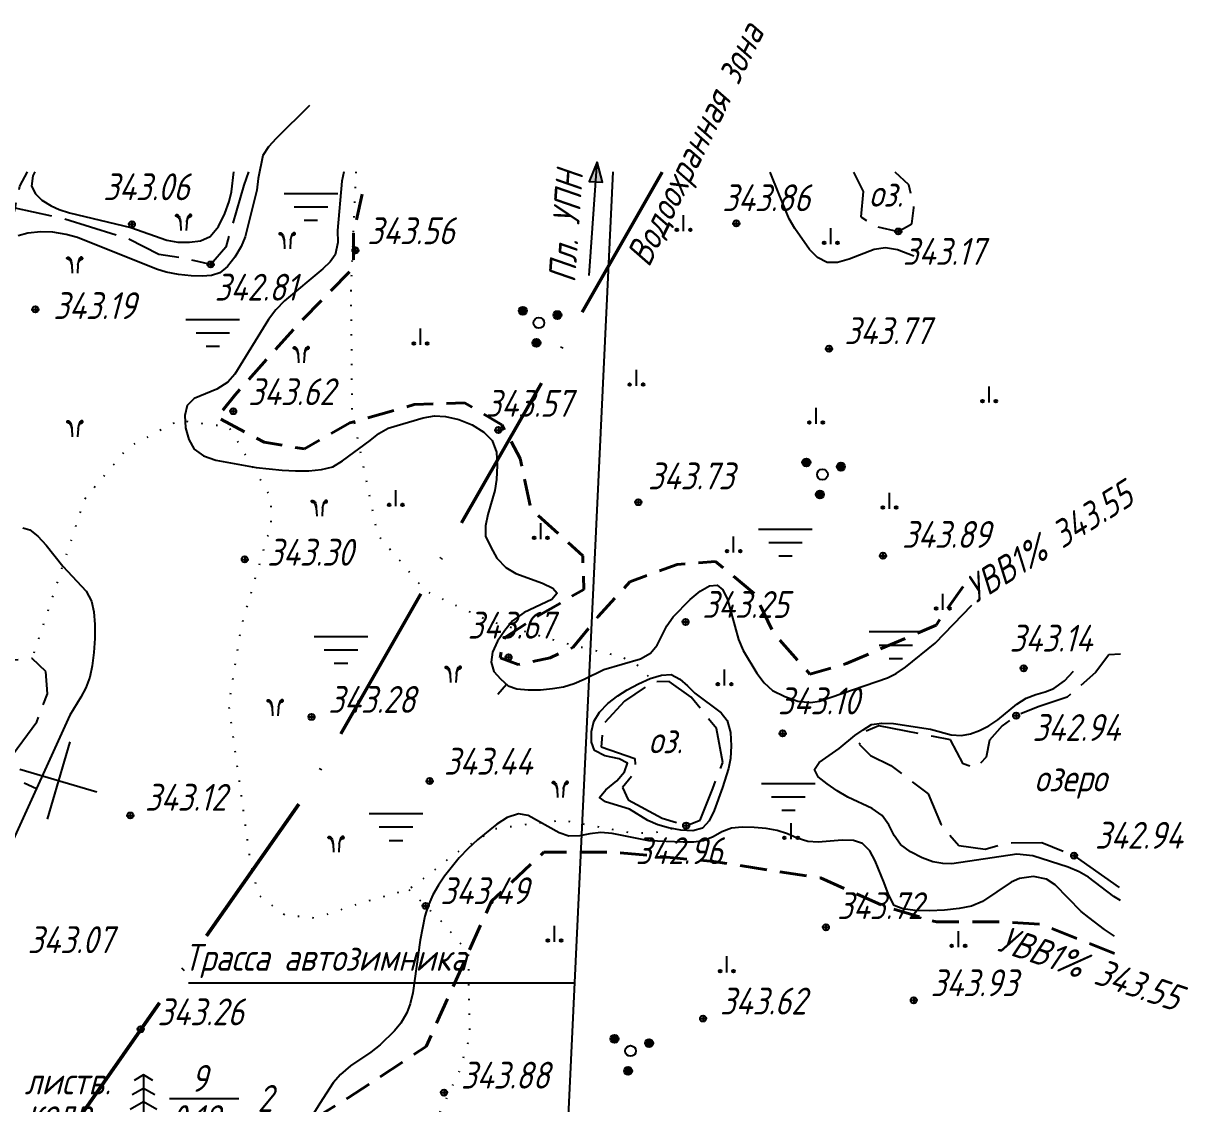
# Model space of a CAD drawing. Extents: x 27 to 1288, y -35 to 667.
# Drawn here: x 356.9 to 443.8, y 380.4 to 460.9 of the extents above; entities that cross this region are included whole.
import ezdxf
from ezdxf.enums import TextEntityAlignment as Align

# ---------------------------------------------------------------- set-up
doc = ezdxf.new("R2010")
doc.units = 0
doc.header["$PDMODE"] = 34
for name, pattern in [('ACAD_ISO10W100', [18, 12, -3, 0, -3]), ('IZ_HIDDEN', [3, 2, -1]), ('ИИDash_40_10', [5, 4, -1]), ('ИИDot', [1, 0, -1])]:
    doc.linetypes.add(name, pattern=pattern)
for name, color, linetype, lineweight in [('ИИ_БОЛОТО_025', 3, 'Continuous', 25), ('ИИ_ГЕОСЕТКА_025', 3, 'Continuous', 25), ('ИИ_ГИДРОГРАФИЯ_025', 3, 'Continuous', 25), ('ИИ_ГИДРОЛОГИЯ_025', 150, 'Continuous', 25), ('ИИ_ГРАНИЦА_025', 7, 'Continuous', 25), ('ИИ_КОНТУР_025', 7, 'ИИDot', 25), ('ИИ_ОТМЕТКА_025', 7, 'Continuous', 25), ('ИИ_РАЗМЕР_025', 7, 'Continuous', 25), ('ИИ_РЕЛЬЕФ_025', 34, 'Continuous', 25), ('ИИ_ТЕКСТ_025', 7, 'Continuous', 25), ('ИИ_ТРАССА_АД_025', 1, 'Continuous', 25), ('ИИ_УГОДЬЯ_025', 7, 'Continuous', 25)]:
    doc.layers.add(name, color=color, linetype=linetype, lineweight=lineweight)
doc.styles.add('VNIPISIMPLEXCUR', font='simplex.shx', dxfattribs={"width": 0.8, "oblique": 15})
doc.dimstyles.new('ИИ-1000-м-dm$2', dxfattribs={"dimtxt": 2.5, "dimasz": 2.5, "dimexe": 1.25, "dimexo": 0, "dimgap": 1, "dimtad": 2, "dimtoh": 1, "dimzin": 1, "dimdsep": 46, "dimtxsty": 'VNIPISIMPLEXCUR', "dimcen": 2.5, "dimaunit": 1, "dimazin": 0, "dimtfac": 1, "dimtmove": 1, "dimatfit": 2, "dimfxl": 1, "dimarcsym": 0})

# ---------------------------------------------------------------- blocks, each defined once
blk = doc.blocks.new('ИИ053951')
at = {"linetype": 'Continuous', "lineweight": 25}
h = blk.add_hatch(color=0, dxfattribs=at)
edge = h.paths.add_edge_path()
edge.add_arc((1.16, 0.95), 0.3, 0, 360)
h = blk.add_hatch(color=0, dxfattribs=at)
edge = h.paths.add_edge_path()
edge.add_arc((-1.403, 0.53), 0.3, 0, 360)
h = blk.add_hatch(color=0, dxfattribs=at)
edge = h.paths.add_edge_path()
edge.add_arc((0.243, -1.48), 0.3, 0, 360)
at = {"color": 0, "linetype": 'Continuous', "lineweight": 25}
for centre, radius in [((1.16, 0.95), 0.3), ((-1.403, 0.53), 0.3), ((0, 0), 0.4), ((0.243, -1.48), 0.3)]:
    blk.add_circle(centre, radius, dxfattribs=at)
blk = doc.blocks.new('ИИ05407')
at = {"linetype": 'Continuous', "lineweight": 25}
h = blk.add_hatch(color=0, dxfattribs=at)
edge = h.paths.add_edge_path()
edge.add_arc((-0.5, 0.1), 0.1, 0, 360)
h = blk.add_hatch(color=0, dxfattribs=at)
edge = h.paths.add_edge_path()
edge.add_arc((0.5, 0.1), 0.1, 0, 360)
at = {"color": 0, "linetype": 'Continuous', "lineweight": 25}
blk.add_lwpolyline([(0, 0), (0, 1.2)], dxfattribs=at)
for centre in [(-0.5, 0.1), (0.5, 0.1)]:
    blk.add_circle(centre, 0.1, dxfattribs=at)
blk = doc.blocks.new('ИИ05468')
at = {"color": 0, "linetype": 'Continuous', "lineweight": 25}
for points in [[(-2, 1), (2, 1)], [(-1.25, 0), (1.25, 0)], [(-0.5, -1), (0.5, -1)]]:
    blk.add_lwpolyline(points, dxfattribs=at)
blk = doc.blocks.new('PICKET')
at = {"color": 0, "linetype": 'Continuous', "lineweight": 25}
for p, q in [((-0.23, 0), (0.23, 0)), ((0, 0.23), (0, -0.23))]:
    blk.add_line(p, q, dxfattribs=at)
blk.add_circle((0, 0), 0.23, dxfattribs=at)
at = {"color": 0, "linetype": 'Continuous', "style": 'VNIPISIMPLEXCUR', "oblique": 15, "width": 0.8}
blk.add_attdef('OTMETKA', (1.25, 0.3), '', height=2, dxfattribs=at)
at = {"color": 8, "linetype": 'Continuous', "style": 'VNIPISIMPLEXCUR', "oblique": 15, "width": 0.8, "flags": 1}
blk.add_attdef('NOMER', (1.25, -2.7), '', height=2, dxfattribs=at)
blk = doc.blocks.new('ИИ05403')
at = {"linetype": 'Continuous', "lineweight": 25}
for points in [[(-0.372, 1.104), (-0.431, 1.161), (-0.48, 1.184), (-0.522, 1.188), (-0.557, 1.174), (-0.584, 1.138), (-0.586, 1.087), (-0.571, 1.061), (-0.533, 1.036), (-0.476, 1.021), (-0.421, 1.002), (-0.364, 0.955), (-0.323, 0.896), (-0.283, 0.809), (-0.251, 0.709), (-0.232, 0.626), (-0.236, 0.688), (-0.255, 0.786), (-0.277, 0.879), (-0.302, 0.97), (-0.328, 1.042)], [(0.421, 1.002), (0.476, 1.021), (0.533, 1.036), (0.571, 1.061), (0.586, 1.087), (0.584, 1.138), (0.557, 1.174), (0.522, 1.188), (0.48, 1.184), (0.431, 1.161), (0.372, 1.104), (0.328, 1.042), (0.302, 0.97), (0.277, 0.879), (0.255, 0.786), (0.236, 0.688), (0.232, 0.626), (0.251, 0.709), (0.283, 0.809), (0.323, 0.896), (0.364, 0.955)]]:
    blk.add_hatch(color=0, dxfattribs=at).paths.add_polyline_path(points)
at = {"color": 0, "linetype": 'Continuous', "lineweight": 25}
for points in [[(-0.232, 0.626), (-0.251, 0.709), (-0.283, 0.809), (-0.323, 0.896), (-0.364, 0.955), (-0.421, 1.002), (-0.476, 1.021), (-0.533, 1.036), (-0.571, 1.061), (-0.586, 1.087), (-0.584, 1.138), (-0.557, 1.174), (-0.522, 1.188), (-0.48, 1.184), (-0.431, 1.161), (-0.372, 1.104), (-0.328, 1.042), (-0.302, 0.97), (-0.277, 0.879), (-0.255, 0.786), (-0.236, 0.688), (-0.232, 0.626), (-0.2, 0)], [(0.232, 0.626), (0.251, 0.709), (0.283, 0.809), (0.323, 0.896), (0.364, 0.955), (0.421, 1.002), (0.476, 1.021), (0.533, 1.036), (0.571, 1.061), (0.586, 1.087), (0.584, 1.138), (0.557, 1.174), (0.522, 1.188), (0.48, 1.184), (0.431, 1.161), (0.372, 1.104), (0.328, 1.042), (0.302, 0.97), (0.277, 0.879), (0.255, 0.786), (0.236, 0.688), (0.232, 0.626), (0.2, 0)]]:
    blk.add_lwpolyline(points, dxfattribs=at)
blk = doc.blocks.new('ИИ053672А')
at = {"color": 0, "linetype": 'Continuous'}
for points in [[(0.7, 3.096), (0, 3.5), (-0.7, 3.096)], [(0, 3.5), (0, 0), (0.7, 0)], [(0.85, 2.009), (0, 2.5), (-0.85, 2.009)], [(1, 0.923), (0, 1.5), (-1, 0.923)]]:
    blk.add_lwpolyline(points, dxfattribs=at)
at = {"color": 0, "linetype": 'Continuous', "style": 'VNIPISIMPLEXCUR', "oblique": 15, "width": 0.8}
blk.add_attdef('RACE1', text='', height=2, dxfattribs=at).set_placement((-2, 2.25), align=Align.RIGHT)
blk.add_attdef('HEIGHT', (2, 2.25), '', height=2, dxfattribs=at)
blk.add_attdef('DISTANCE', text='', height=2, dxfattribs=at).set_placement((8.5, 1.75), align=Align.MIDDLE_LEFT)
blk.add_attdef('RACE2', text='', height=2, dxfattribs=at).set_placement((-2, 1.25), align=Align.TOP_RIGHT)
blk.add_attdef('THICKNESS', text='', height=2, dxfattribs=at).set_placement((2, 1.25), align=Align.TOP_LEFT)
blk = doc.blocks.new('ИИ15008')
at = {"linetype": 'Continuous', "lineweight": 25}
blk.add_hatch(color=0, dxfattribs=at).paths.add_polyline_path([(0, 0), (1.5, -0.5), (1.5, 0.5)])
at = {"color": 0, "linetype": 'Continuous', "lineweight": 25}
blk.add_lwpolyline([(0, 0), (1.5, -0.5), (1.5, 0.5)], close=True, dxfattribs=at)
blk.add_lwpolyline([(8.5, 0), (0, 0)], dxfattribs=at)
blk = doc.blocks.new('ИИ053296')
at = {"color": 0, "linetype": 'Continuous', "lineweight": 25}
blk.add_lwpolyline([(0, 0), (1, 0)], dxfattribs=at)
blk = doc.blocks.new('*D39')
at = {"layer": 'Defpoints', "color": 0, "transparency": 16777216}
for p in [(400.908, 449.847), (399.589, 355.38), (299.105, 349.863), (438.723, 349.861), (391.42, 249.785)]:
    blk.add_point(p, dxfattribs=at)
at = {"layer": 'ИИ_РАЗМЕР_025', "color": 0, "lineweight": -2, "transparency": 16777216}
for p, q in [((408.369, 358.373), (415.625, 360.505)), ((400.865, 354.343), (408.369, 358.373))]:
    blk.add_line(p, q, dxfattribs=at)
blk.add_arc((396.166, 349.862), 6.493, 17.71807, 69.56616, dxfattribs=at)
at = {"layer": 'ИИ_РАЗМЕР_025', "color": 0, "transparency": 16777216}
for points in [[(398.366, 355.62), (398.5, 356.273), (396.474, 356.348)], [(402.681, 351.889), (402.022, 351.786), (402.659, 349.862)]]:
    blk.add_solid(points, dxfattribs=at)
at = {"layer": 'ИИ_РАЗМЕР_025', "color": 0, "transparency": 16777216, "insert": (411.76, 361.132), "char_height": 2, "attachment_point": 5, "rotation": 16.37319, "style": 'VNIPISIMPLEXCUR'}
blk.add_mtext("87°17'", dxfattribs=at)
blk = doc.blocks.new('ИИ05012')
at = {"color": 0, "linetype": 'Continuous', "flags": 128}
for points in [[(0, 3), (0, -3)], [(-3, 0), (3, 0)]]:
    blk.add_lwpolyline(points, dxfattribs=at)

msp = doc.modelspace()

# ---------------------------------------------------------------- linework, layer by layer
at = {"layer": 'ИИ_ГИДРОГРАФИЯ_025', "linetype": 'ИИDash_40_10', "flags": 128}
for points in [[(354.82, 449.85), (354.591, 448.986), (353.896, 447.521), (353.669, 446.107), (354.258, 445.099), (355.276, 445.017), (356.057, 446.024), (356.313, 447.164), (356.68, 448.798), (357.237, 449.85)], [(373.706, 449.849), (373.356, 448.857), (372.028, 444.249), (370.902, 442.961), (369.142, 443.361), (367.025, 443.712), (364.688, 444.896), (359.706, 446.426), (356.313, 447.164)], [(418.815, 449.846), (419.536, 448.382), (419.363, 446.503), (420.446, 445.806), (422.151, 445.418), (423.153, 445.994), (423.317, 447.179), (422.929, 448.884), (421.907, 449.846)], [(438.723, 413.918), (437.83, 413.88), (436.847, 412.566), (434.731, 410.72), (432.581, 410.009), (430.935, 409.351), (429.898, 408.584), (428.935, 407.533), (428.687, 406.246), (427.925, 405.432), (426.982, 405.765), (426.034, 407.548), (424.77, 407.789), (420.709, 408.588), (419.661, 408.138), (419.234, 407.217), (420.077, 406.389), (421.595, 405.634), (424.381, 403.53), (425.354, 401.227), (426.65, 399.669), (428.614, 399.406), (430.266, 399.862), (432.858, 399.903), (435.255, 398.92), (438.711, 396.481), (438.723, 396.471)]]:
    msp.add_lwpolyline(points, dxfattribs=at)
for points in [[(344.12, 397.19), (345.719, 396.594), (348.182, 394.883), (350.905, 394.946), (353.097, 396.577), (354.224, 400.236), (354.761, 403.904), (355.55, 405.64), (357.933, 408.887), (358.735, 410.978), (358.618, 412.626), (357.59, 413.604), (355.151, 413.403), (353.73, 411.784), (352.095, 410.752), (350.909, 411.063), (349.482, 411.331), (348.359, 412.53), (347.18, 412.639), (346.538, 411.784), (346.423, 409.603), (346.202, 405.154), (345.682, 402.487), (344.692, 401.28), (343.232, 399.954), (342.705, 398.161)], [(402.014, 403.087), (404.537, 401.721), (406.338, 401.164), (407.381, 401.559), (408.327, 403.918), (409.066, 405.862), (408.6, 408.384), (406.708, 410.735), (405.08, 411.887), (403.87, 411.877), (401.732, 410.43), (400.152, 408.702), (400.002, 407.014), (402.522, 406.15), (402.554, 405.15), (401.594, 404.004)]]:
    msp.add_lwpolyline(points, close=True, dxfattribs=at)
at = {"layer": 'ИИ_ГИДРОЛОГИЯ_025', "linetype": 'IZ_HIDDEN', "lineweight": 40, "flags": 128}
for points in [[(426.976, 418.961), (424.967, 416.092), (418.293, 413.223), (415.567, 412.434), (412.84, 415.518), (411.477, 418.387), (408.535, 420.826), (405.665, 420.611), (402.149, 419.32), (399.781, 416.738), (397.915, 414.442), (396.193, 413.653), (393.825, 413.151), (392.462, 413.653), (392.821, 415.159), (395.475, 416.881), (398.704, 418.746), (398.633, 421.257), (394.758, 424.772), (393.969, 428.502), (392.605, 431.012), (389.807, 432.662), (386.076, 432.519), (381.268, 431.156), (377.896, 429.219), (374.882, 429.721), (371.366, 431.586), (372.729, 433.236), (377.178, 438.257), (381.553, 442.733), (381.553, 445.387), (382.198, 448.185)], [(438.252, 391.639), (432.796, 393.803), (430.198, 393.977), (425.002, 393.977), (421.191, 395.102), (416.342, 397.266), (408.374, 398.478), (401.1, 399.171), (395.73, 399.171), (391.833, 395.535), (386.955, 384.693), (381.153, 380.884), (373.012, 375.863), (367.903, 372.659), (365.738, 370.409), (360.066, 350.078), (359.493, 337.956), (361.529, 321.199), (367.001, 318.983), (375.378, 319.189), (384.923, 318.708), (393.712, 331.133), (392.201, 343.351), (388.15, 348.911), (391.112, 362.184), (393.45, 366.946), (396.568, 372.227), (400.552, 372.313), (404.276, 372.14), (407.999, 369.629), (409.558, 367.032), (409.385, 363.136), (407.133, 359.587), (406.874, 355.431), (406.874, 350.063), (408.086, 347.207), (407.653, 346.947), (405.315, 347.899), (403.323, 347.813), (400.725, 347.726), (401.937, 340.849), (400.811, 337.04), (399.512, 330.893), (398.126, 326.91), (397.866, 323.794), (398.213, 321.802), (400.724, 320.504), (402.63, 319.119), (405.314, 314.79), (407.566, 313.924), (408.605, 315.309), (411.117, 318.08), (412.502, 325.352), (415.966, 331.066), (418.478, 336.434), (421.249, 339.637), (430.895, 347.019), (440.768, 355.503)]]:
    msp.add_lwpolyline(points, dxfattribs=at)
at = {"layer": 'ИИ_ГРАНИЦА_025', "color": 150, "linetype": 'ACAD_ISO10W100', "lineweight": 50, "flags": 128}
msp.add_lwpolyline([(404.551, 449.826), (378.09, 403.643), (354.025, 369.331), (340.765, 352.073), (337.745, 338.489), (334.581, 316.346), (421.044, 251.408)], dxfattribs=at)
at = {"layer": 'ИИ_КОНТУР_025', "flags": 128}
for points in [[(381.723, 449.848), (381.34, 441.158), (381.425, 431.96), (383.318, 422.876), (386.915, 418.627), (391.626, 416.419), (397.414, 414.719), (401.589, 413.73), (402.806, 413.049), (403.87, 411.877)], [(406.338, 401.164), (403.783, 400.561), (402.182, 400.619), (397.185, 401.537), (395.019, 401.313), (392.077, 400.905), (389.215, 399.132), (385.675, 396.401), (381.836, 395.308), (378.689, 394.26), (376.47, 394.48), (374.447, 395.999), (373.848, 398.58), (372.255, 410.182), (373.175, 415.953), (375.395, 423.57), (375.408, 425.549), (372.248, 430.844), (368.514, 431.329), (364.776, 429.369), (361.48, 425.444), (357.59, 413.604)], [(385.675, 396.401), (388.14, 393.982), (390.08, 391.714), (390.15, 387.9), (390.206, 385.392), (389.373, 382.749), (387.598, 379.024), (385.642, 371.787), (384.84, 363.57), (381.997, 354.992), (380.168, 352.054), (377.184, 350.773), (371.921, 350.389), (365.697, 351.115), (361.824, 350.14), (359.883, 348.229), (357.565, 342.845), (357.528, 337.71), (359.143, 328.487), (359.136, 322.516), (357.127, 315.364), (354.481, 309.801), (350.757, 303.71), (346.958, 294.534), (345.606, 288.683), (344.711, 283.709), (346.899, 277.436), (350.618, 270.869), (355.677, 265.574), (367.052, 249.786)]]:
    msp.add_lwpolyline(points, dxfattribs=at)
at = {"layer": 'ИИ_РЕЛЬЕФ_025'}
for points, elevation in [([(378.268, 454.803), (375.767, 452.35), (375.204, 451.727), (374.781, 451.07), (374.449, 449.365), (374.332, 448.5), (373.465, 445.018), (373.166, 444.296), (372.695, 443.495), (372.157, 442.813), (371.591, 442.339), (370.964, 442.126), (370.258, 442.089), (369.436, 442.104), (368.507, 442.202), (367.578, 442.38), (366.859, 442.599), (360.976, 444.973), (360.124, 445.201), (359.144, 445.357), (358.228, 445.395), (357.28, 445.302), (356.56, 445.089)], 343), ([(357.797, 449.85), (357.653, 449.559), (357.552, 448.781), (357.833, 448.22), (358.318, 447.753), (358.998, 447.335), (359.615, 447.051), (360.375, 446.798), (364.945, 445.708), (367.618, 444.766), (368.45, 444.619), (369.319, 444.608), (370.142, 444.728), (370.848, 445.051), (371.469, 445.781), (371.949, 446.759), (372.284, 447.656), (372.438, 448.371), (372.622, 449.849)], 343), ([(380.819, 449.849), (380.668, 449.168), (380.357, 445.485), (380.372, 444.606), (380.171, 443.677), (379.805, 443.166), (379.262, 442.629), (376.389, 440.238), (375.763, 439.587), (375.203, 438.848), (372.708, 434.796), (372.173, 434.2), (371.355, 433.669), (369.66, 432.966), (369.151, 432.461), (368.977, 431.708), (369.026, 430.801), (369.269, 429.911), (369.676, 429.203), (370.353, 428.701), (371.27, 428.373), (374.283, 427.842), (376.214, 427.629), (377.222, 427.581), (378.213, 427.597), (379.152, 427.691), (380.004, 427.883), (380.722, 428.321), (382.774, 429.855), (383.43, 430.374), (384.128, 430.77), (386.728, 431.531), (387.581, 431.671), (388.402, 431.639), (389.391, 431.407), (390.388, 431.001), (391.263, 430.462), (391.886, 429.834), (392.208, 428.979), (392.253, 427.987), (392.2, 426.937), (392.073, 426.119), (391.562, 424.335), (391.382, 423.478), (391.389, 422.717), (391.777, 421.887), (392.227, 421.088), (392.895, 420.396), (393.641, 419.947), (395.624, 419.205), (396.399, 418.852), (396.72, 418.469), (396.328, 418.001), (394.266, 417.026), (393.393, 416.421), (392.823, 415.691), (392.277, 414.888), (391.908, 414.065), (391.794, 413.334), (392, 412.647), (392.506, 412.079), (393.067, 411.564), (393.729, 411.352), (394.56, 411.267), (395.473, 411.282), (396.381, 411.37), (397.201, 411.504), (397.993, 411.737), (398.735, 412.068), (400.189, 412.79), (402.938, 413.57), (403.689, 413.997), (404.178, 414.588), (404.896, 416.034), (405.361, 416.707), (406.642, 418.008), (407.372, 418.614), (408.066, 419.016), (408.654, 419.079), (409.08, 418.715), (409.416, 417.994), (410.251, 415.015), (410.595, 414.192), (411.595, 412.51), (412.154, 411.791), (412.785, 411.218), (413.7, 410.773), (414.667, 410.437), (415.6, 410.325), (416.288, 410.419), (421.343, 412.158), (422.001, 412.482), (422.696, 412.951), (424.892, 414.747), (427.638, 417.57)], 343.5), ([(423.315, 443.575), (422.089, 444.043), (421.2, 444.209), (420.342, 444.063), (418.491, 443.35), (417.613, 443.093), (416.842, 443.107), (416.138, 443.473), (415.535, 444.071), (414.435, 445.636), (414.02, 446.361), (413.261, 448.166), (412.59, 449.846)], 343.5), ([(356.897, 423.347), (357.429, 423.194), (358.01, 422.727), (358.624, 422.051), (359.886, 420.488), (361.611, 418.625), (362.022, 417.866), (362.19, 417.088), (362.268, 416.143), (362.265, 415.105), (362.194, 414.052), (362.064, 413.06), (361.886, 412.206), (361.597, 411.413), (361.214, 410.718), (360.391, 409.386), (355.557, 398.736)], 343), ([(438.723, 395.569), (438.208, 395.888), (436.315, 397.306), (435.626, 397.714), (434.811, 398.069), (432.165, 398.909), (430.995, 399.035), (426.149, 398.309), (425.459, 398.346), (424.733, 398.466), (423.932, 398.768), (423.07, 399.208), (422.32, 399.755), (421.835, 400.43), (421.454, 401.205), (420.937, 401.914), (420.198, 402.426), (418.381, 403.286), (417.596, 403.738), (416.84, 404.262), (416.175, 404.802), (415.897, 405.335), (416.245, 405.862), (417.745, 406.899), (418.909, 407.867), (419.521, 408.297), (420.155, 408.693), (420.929, 408.799), (421.795, 408.751), (424.546, 408.342), (426.1, 407.928), (426.856, 407.862), (427.54, 407.988), (428.206, 408.243), (428.889, 408.588), (429.574, 409.044), (430.991, 410.198), (431.679, 410.654), (432.397, 410.931), (433.101, 411.118), (433.747, 411.377), (434.541, 411.946), (435.218, 412.661)], 343), ([(438.253, 392.924), (437.518, 393.419), (436.353, 394.318), (435.77, 394.767), (433.837, 396.755), (433.187, 397.169), (432.218, 397.371), (431.191, 397.228), (430.55, 396.946), (428.418, 395.498), (427.611, 395.168), (426.679, 394.979), (425.599, 394.852), (424.472, 394.799), (423.401, 394.832), (422.488, 394.965), (421.837, 395.208), (421.414, 396.018), (421.108, 396.901), (420.417, 398.534), (420.025, 399.287), (419.48, 399.832), (418.798, 400.049), (417.963, 400.067), (416.181, 399.92), (415.411, 399.962), (414.614, 400.213), (413.903, 400.534), (413.13, 400.788), (412.308, 400.93), (411.412, 401.028), (410.52, 401.053), (409.715, 400.976), (409.001, 400.701), (408.358, 400.315), (407.621, 400.021), (406.904, 399.929), (406.104, 399.918), (403.564, 400.023), (400.822, 400.562), (399.976, 400.643), (399.163, 400.555), (398.404, 400.39), (397.596, 400.374), (396.879, 400.62), (394.552, 401.902), (393.85, 402.037), (393.008, 401.772), (392.225, 401.275), (390.773, 400.099), (390.087, 399.452), (389.43, 398.757), (388.328, 397.389), (387.87, 396.73), (387.454, 396.001), (387.071, 395.133), (386.849, 394.41), (386.522, 392.614), (385.958, 388.701), (385.758, 387.881), (385.508, 387.201), (385.082, 386.452), (384.606, 385.86), (383.522, 384.821), (382.839, 384.276), (381.317, 383.261), (380.565, 382.61), (380.036, 381.985), (379.037, 380.458), (378.008, 378.816)], 343.5)]:
    msp.add_lwpolyline(points, dxfattribs=dict(at, elevation=elevation))
at = {"layer": 'ИИ_РЕЛЬЕФ_025', "elevation": 343}
msp.add_lwpolyline([(399.494, 406.741), (399.27, 407.385), (399.277, 408.167), (399.46, 408.905), (399.871, 409.606), (400.496, 410.253), (401.251, 410.834), (401.951, 411.277), (402.785, 411.73), (403.665, 412.12), (404.503, 412.373), (405.212, 412.417), (405.855, 412.064), (406.433, 411.563), (406.99, 411.015), (408.936, 409.567), (409.382, 408.993), (409.652, 408.097), (409.702, 407.103), (409.641, 406.157), (409.497, 405.415), (409.035, 404.007), (408.413, 402.287), (408.058, 401.504), (407.557, 400.977), (406.831, 400.779), (405.945, 400.817), (405.029, 400.995), (404.217, 401.219), (403.469, 401.544), (402.123, 402.392), (400.321, 402.925), (399.869, 403.258), (400.356, 403.829), (401.159, 404.48), (401.73, 405.161), (401.96, 405.799), (401.338, 406.122), (400.275, 406.347)], close=True, dxfattribs=at)
at = {"layer": 'ИИ_ТЕКСТ_025'}
msp.add_lwpolyline([(369.244, 389.436), (398.043, 389.436)], dxfattribs=at)
at = {"layer": 'ИИ_ТРАССА_АД_025', "flags": 128}
msp.add_lwpolyline([(391.42, 249.785), (400.908, 449.847)], dxfattribs=at)
at = {"layer": 'ИИ_ТРАССА_АД_025'}
msp.add_lwpolyline([(391.42, 249.785), (400.908, 449.847)], dxfattribs=at)
at = {"layer": 'ИИ_УГОДЬЯ_025'}
msp.add_lwpolyline([(367.825, 380.828), (372.993, 380.828)], dxfattribs=at)

# ---------------------------------------------------------------- block references
at = {"layer": 'ИИ_БОЛОТО_025', "rotation": 359.9998644233977}
for p in [(378.37, 447.254), (371.055, 437.863), (413.739, 422.252), (380.609, 414.252), (421.967, 414.609), (413.96, 403.302), (384.712, 401.057)]:
    msp.add_blockref('ИИ05468', p, dxfattribs=at)
at = {"layer": 'ИИ_ГЕОСЕТКА_025', "rotation": 343.6268088678422}
msp.add_blockref('ИИ05012', (359.544, 404.522), dxfattribs=at)
at = {"layer": 'ИИ_ОТМЕТКА_025'}
ref = msp.add_blockref('PICKET', (365.022, 445.95, 343.06), dxfattribs=dict(at, rotation=359.9998644233977))
ref.add_attrib('OTMETKA', '343.06', (362.882, 447.744, 343.06), dxfattribs={"layer": '0', "color": 0, "linetype": 'Continuous', "height": 2, "rotation": 359.99986, "style": 'VNIPISIMPLEXCUR', "oblique": 15, "width": 0.8})
ref = msp.add_blockref('PICKET', (410.074, 446.022, 343.86), dxfattribs=dict(at, rotation=359.9998644233977))
ref.add_attrib('OTMETKA', '343.86', (409.024, 446.927, 343.86), dxfattribs={"layer": '0', "color": 0, "linetype": 'Continuous', "height": 2, "rotation": 359.99986, "style": 'VNIPISIMPLEXCUR', "oblique": 15, "width": 0.8})
ref = msp.add_blockref('PICKET', (381.687, 444.01, 343.56), dxfattribs=dict(at, rotation=359.9998644233977))
ref.add_attrib('OTMETKA', '343.56', (382.566, 444.467, 343.56), dxfattribs={"layer": '0', "color": 0, "linetype": 'Continuous', "height": 2, "rotation": 359.99986, "style": 'VNIPISIMPLEXCUR', "oblique": 15, "width": 0.8})
ref = msp.add_blockref('PICKET', (422.151, 445.418), dxfattribs=dict(at, rotation=359.9998644233977))
ref.add_attrib('OTMETKA', '343.17', (422.488, 442.927), dxfattribs={"layer": '0', "color": 0, "linetype": 'Continuous', "height": 2, "rotation": 359.99986, "style": 'VNIPISIMPLEXCUR', "oblique": 15, "width": 0.8})
ref = msp.add_blockref('PICKET', (370.902, 442.961, 342.81), dxfattribs=dict(at, rotation=359.9998644233977))
ref.add_attrib('OTMETKA', '342.81', (371.19, 440.263, 342.81), dxfattribs={"layer": '0', "color": 0, "linetype": 'Continuous', "height": 2, "rotation": 359.99986, "style": 'VNIPISIMPLEXCUR', "oblique": 15, "width": 0.8})
ref = msp.add_blockref('PICKET', (357.832, 439.616, 343.19), dxfattribs=dict(at, rotation=359.9998644233977))
ref.add_attrib('OTMETKA', '343.19', (359.162, 438.889, 343.19), dxfattribs={"layer": '0', "color": 0, "linetype": 'Continuous', "height": 2, "rotation": 359.99986, "style": 'VNIPISIMPLEXCUR', "oblique": 15, "width": 0.8})
ref = msp.add_blockref('PICKET', (416.987, 436.685, 343.77), dxfattribs=dict(at, rotation=359.9998644233977))
ref.add_attrib('OTMETKA', '343.77', (418.13, 437.023, 343.77), dxfattribs={"layer": '0', "color": 0, "linetype": 'Continuous', "height": 2, "rotation": 359.99986, "style": 'VNIPISIMPLEXCUR', "oblique": 15, "width": 0.8})
ref = msp.add_blockref('PICKET', (372.577, 432.027, 343.62), dxfattribs=dict(at, rotation=359.9998644233977))
ref.add_attrib('OTMETKA', '343.62', (373.689, 432.478, 343.62), dxfattribs={"layer": '0', "color": 0, "linetype": 'Continuous', "height": 2, "rotation": 359.99986, "style": 'VNIPISIMPLEXCUR', "oblique": 15, "width": 0.8})
ref = msp.add_blockref('PICKET', (392.34, 430.621, 343.57), dxfattribs=dict(at, rotation=359.9998644233977))
ref.add_attrib('OTMETKA', '343.57', (391.369, 431.61, 343.57), dxfattribs={"layer": '0', "color": 0, "linetype": 'Continuous', "height": 2, "rotation": 359.99986, "style": 'VNIPISIMPLEXCUR', "oblique": 15, "width": 0.8})
ref = msp.add_blockref('PICKET', (402.769, 425.248, 343.73), dxfattribs=dict(at, rotation=359.9998644233977))
ref.add_attrib('OTMETKA', '343.73', (403.484, 426.201, 343.73), dxfattribs={"layer": '0', "color": 0, "linetype": 'Continuous', "height": 2, "rotation": 359.99986, "style": 'VNIPISIMPLEXCUR', "oblique": 15, "width": 0.8})
ref = msp.add_blockref('PICKET', (421.006, 421.265, 343.89), dxfattribs=dict(at, rotation=359.9998644233977))
ref.add_attrib('OTMETKA', '343.89', (422.428, 421.846, 343.89), dxfattribs={"layer": '0', "color": 0, "linetype": 'Continuous', "height": 2, "rotation": 359.99986, "style": 'VNIPISIMPLEXCUR', "oblique": 15, "width": 0.8})
ref = msp.add_blockref('PICKET', (373.441, 420.992, 343.3), dxfattribs=dict(at, rotation=359.9998644233977))
ref.add_attrib('OTMETKA', '343.30', (375.105, 420.517, 343.3), dxfattribs={"layer": '0', "color": 0, "linetype": 'Continuous', "height": 2, "rotation": 359.99986, "style": 'VNIPISIMPLEXCUR', "oblique": 15, "width": 0.8})
at = {"layer": 'ИИ_ОТМЕТКА_025', "rotation": 359.9998644233977}
for p, values in [((406.293, 416.329, 343.25), {'OTMETKA': '343.25'}), ((378.413, 409.255, 343.28), {'OTMETKA': '343.28'}), ((355.999, 391.357, 343.07), {'OTMETKA': '343.07'}), ((423.303, 388.145, 343.93), {'OTMETKA': '343.93'}), ((365.676, 385.981, 343.26), {'OTMETKA': '343.26'}), ((407.603, 386.785, 343.62), {'OTMETKA': '343.62'}), ((388.294, 381.264, 343.88), {'OTMETKA': '343.88'})]:
    msp.add_blockref('PICKET', p, dxfattribs=at).add_auto_attribs(values)
at = {"layer": 'ИИ_ОТМЕТКА_025'}
ref = msp.add_blockref('PICKET', (393.101, 413.695, 343.67), dxfattribs=dict(at, rotation=359.9998644233977))
ref.add_attrib('OTMETKA', '343.67', (390.05, 415.084, 343.67), dxfattribs={"layer": '0', "color": 0, "linetype": 'Continuous', "height": 2, "rotation": 359.99986, "style": 'VNIPISIMPLEXCUR', "oblique": 15, "width": 0.8})
ref = msp.add_blockref('PICKET', (431.498, 412.878, 343.14), dxfattribs=dict(at, rotation=359.9998644233977))
ref.add_attrib('OTMETKA', '343.14', (430.438, 414.118, 343.14), dxfattribs={"layer": '0', "color": 0, "linetype": 'Continuous', "height": 2, "rotation": 359.99986, "style": 'VNIPISIMPLEXCUR', "oblique": 15, "width": 0.8})
ref = msp.add_blockref('PICKET', (413.528, 408.026, 343.1), dxfattribs=dict(at, rotation=359.9998644233977))
ref.add_attrib('OTMETKA', '343.10', (413.17, 409.444, 343.1), dxfattribs={"layer": '0', "color": 0, "linetype": 'Continuous', "height": 2, "rotation": 359.99986, "style": 'VNIPISIMPLEXCUR', "oblique": 15, "width": 0.8})
ref = msp.add_blockref('PICKET', (430.935, 409.351), dxfattribs=dict(at, rotation=359.9998644233977))
ref.add_attrib('OTMETKA', '342.94', (432.149, 407.464), dxfattribs={"layer": '0', "color": 0, "linetype": 'Continuous', "height": 2, "rotation": 359.99986, "style": 'VNIPISIMPLEXCUR', "oblique": 15, "width": 0.8})
ref = msp.add_blockref('PICKET', (387.224, 404.477, 343.44), dxfattribs=dict(at, rotation=359.9998644233977))
ref.add_attrib('OTMETKA', '343.44', (388.282, 404.945, 343.44), dxfattribs={"layer": '0', "color": 0, "linetype": 'Continuous', "height": 2, "rotation": 359.99986, "style": 'VNIPISIMPLEXCUR', "oblique": 15, "width": 0.8})
ref = msp.add_blockref('PICKET', (364.907, 401.915, 343.12), dxfattribs=dict(at, rotation=359.9998644233977))
ref.add_attrib('OTMETKA', '343.12', (365.997, 402.264, 343.12), dxfattribs={"layer": '0', "color": 0, "linetype": 'Continuous', "height": 2, "rotation": 359.99986, "style": 'VNIPISIMPLEXCUR', "oblique": 15, "width": 0.8})
ref = msp.add_blockref('PICKET', (406.338, 401.164), dxfattribs=dict(at, rotation=359.9998644233977))
ref.add_attrib('OTMETKA', '342.96', (402.565, 398.288), dxfattribs={"layer": '0', "color": 0, "linetype": 'Continuous', "height": 2, "rotation": 359.99986, "style": 'VNIPISIMPLEXCUR', "oblique": 15, "width": 0.8})
ref = msp.add_blockref('PICKET', (435.255, 398.92), dxfattribs=dict(at, rotation=359.9998644233977))
ref.add_attrib('OTMETKA', '342.94', (436.804, 399.435), dxfattribs={"layer": '0', "color": 0, "linetype": 'Continuous', "height": 2, "rotation": 359.99986, "style": 'VNIPISIMPLEXCUR', "oblique": 15, "width": 0.8})
ref = msp.add_blockref('PICKET', (386.92, 395.176, 343.49), dxfattribs=dict(at, rotation=359.9998644233977))
ref.add_attrib('OTMETKA', '343.49', (388.013, 395.303, 343.49), dxfattribs={"layer": '0', "color": 0, "linetype": 'Continuous', "height": 2, "rotation": 359.99986, "style": 'VNIPISIMPLEXCUR', "oblique": 15, "width": 0.8})
ref = msp.add_blockref('PICKET', (416.75, 393.582, 343.72), dxfattribs=dict(at, rotation=359.9998644233977))
ref.add_attrib('OTMETKA', '343.72', (417.591, 394.191, 343.72), dxfattribs={"layer": '0', "color": 0, "linetype": 'Continuous', "height": 2, "rotation": 359.99986, "style": 'VNIPISIMPLEXCUR', "oblique": 15, "width": 0.8})
at = {"layer": 'ИИ_РЕЛЬЕФ_025'}
for p, rotation in [((392.947, 411.674, 343.5), 229.5731377554693), ((357.904, 403.906, 343), 155.58548375)]:
    msp.add_blockref('ИИ053296', p, dxfattribs=dict(at, rotation=rotation))
at = {"layer": 'ИИ_ТЕКСТ_025', "rotation": 265.9408125102719}
msp.add_blockref('ИИ15008', (399.712, 450.61), dxfattribs=at)
at = {"layer": 'ИИ_УГОДЬЯ_025'}
for name, p, rotation in [('ИИ05403', (368.878, 445.489), 359.9998644233977), ('ИИ05407', (406.149, 445.437), 359.9998644233977), ('ИИ05407', (417.126, 444.466), 359.9998644233977), ('ИИ05403', (376.61, 444.135), 359.9998644233977), ('ИИ05403', (360.771, 442.313), 359.9998644233977), ('ИИ053951', (395.361, 438.607), 343.6268088678422), ('ИИ05407', (386.536, 436.976), 359.9998644233977), ('ИИ05403', (377.648, 435.636), 359.9998644233977), ('ИИ05407', (402.63, 433.906), 359.9998644233977), ('ИИ05407', (428.92, 432.678), 359.9998644233977), ('ИИ05407', (416.021, 431.082), 359.9998644233977), ('ИИ05403', (360.782, 430.125), 359.9998644233977), ('ИИ053951', (416.492, 427.31), 343.6268088678422), ('ИИ05407', (384.693, 424.942), 359.9998644233977), ('ИИ05407', (421.496, 424.748), 359.9998644233977), ('ИИ05403', (379.003, 424.198), 359.9998644233977), ('ИИ05407', (395.504, 422.486), 359.9998644233977), ('ИИ05407', (409.878, 421.503), 359.9998644233977), ('ИИ05407', (425.477, 417.227), 359.9998644233977), ('ИИ05403', (388.976, 411.824), 359.9998644233977), ('ИИ05407', (409.202, 411.583), 359.9998644233977), ('ИИ05403', (375.715, 409.344), 359.9998644233977), ('ИИ05403', (396.956, 403.251), 359.9998644233977), ('ИИ05407', (414.153, 400.148), 359.9998644233977), ('ИИ05403', (380.249, 399.167), 359.9998644233977), ('ИИ05407', (396.523, 392.501), 359.9998644233977), ('ИИ05407', (426.626, 392.098), 359.9998644233977), ('ИИ05407', (409.367, 390.22), 359.9998644233977), ('ИИ053951', (402.192, 384.37), 343.6268088678422)]:
    msp.add_blockref(name, p, dxfattribs=dict(at, rotation=rotation))
ref = msp.add_blockref('ИИ053672А', (365.886, 379.084), dxfattribs=dict(at, rotation=359.9998644233977))
ref.add_attrib('RACE1', 'листв.', dxfattribs={"layer": '0', "color": 0, "linetype": 'Continuous', "height": 2, "rotation": 359.99986, "style": 'VNIPISIMPLEXCUR', "oblique": 15, "width": 0.8}).set_placement((363.445, 381.129), align=Align.RIGHT)
ref.add_attrib('RACE2', 'кедр', dxfattribs={"layer": '0', "color": 0, "linetype": 'Continuous', "height": 2, "rotation": 359.99986, "style": 'VNIPISIMPLEXCUR', "oblique": 15, "width": 0.8}).set_placement((361.942, 380.84), align=Align.TOP_RIGHT)
ref.add_attrib('HEIGHT', '9', (369.42, 381.326), dxfattribs={"layer": '0', "color": 0, "linetype": 'Continuous', "height": 2, "rotation": 359.99986, "style": 'VNIPISIMPLEXCUR', "oblique": 15, "width": 0.8})
ref.add_attrib('THICKNESS', '0.19', dxfattribs={"layer": '0', "color": 0, "linetype": 'Continuous', "height": 2, "rotation": 359.99986, "style": 'VNIPISIMPLEXCUR', "oblique": 15, "width": 0.8}).set_placement((367.886, 380.334), align=Align.TOP_LEFT)
ref.add_attrib('DISTANCE', '2', dxfattribs={"layer": '0', "color": 0, "linetype": 'Continuous', "height": 2, "rotation": 359.99986, "style": 'VNIPISIMPLEXCUR', "oblique": 15, "width": 0.8}).set_placement((374.386, 380.834), align=Align.MIDDLE_LEFT)

# ---------------------------------------------------------------- texts
at = {"layer": 'ИИ_ГИДРОЛОГИЯ_025', "style": 'VNIPISIMPLEXCUR', "oblique": 15, "width": 0.8}
for s, rotation, p in [('Водоохранная зона', 63.84443, (403.558, 442.677)), ('УВВ1%%% 343.55', 32.22758, (427.96, 417.703, 10.5)), ('УВВ1%%% 343.55', 341.164, (429.461, 391.855, 10.5))]:
    msp.add_text(s, height=2, rotation=rotation, dxfattribs=at).set_placement(p)
at = {"layer": 'ИИ_ТЕКСТ_025', "style": 'VNIPISIMPLEXCUR', "oblique": 15, "width": 0.8}
for s, rotation, p in [('Пл. УПН', 85.94089, (398.069, 441.56)), ('оз.', 359.99986, (419.964, 447.26)), ('оз.', 359.99986, (403.527, 406.541)), ('озеро', 359.99986, (432.288, 403.701)), ('Трасса автозимника', 359.99986, (368.915, 390.339))]:
    msp.add_text(s, height=2, rotation=rotation, dxfattribs=at).set_placement(p)

# ---------------------------------------------------------------- dimensions: what is measured, and where the dimension line sits
at = {"layer": 'ИИ_РАЗМЕР_025'}
dim = msp.add_angular_dim_2l(base=(399.589, 355.38), line1=((299.105, 349.863), (438.723, 349.861)), line2=((391.42, 249.785), (400.908, 449.847)), dimstyle='ИИ-1000-м-dm$2', override={"dimscale": 1, "dimtxt": 2, "dimasz": 2, "dimgap": 0.5, "dimlfac": 1}, dxfattribs=at)
dim.commit()
dim.dimension.update_dxf_attribs({"geometry": '*D39', "text_midpoint": (411.76, 361.132), "dimtype": 162})

doc.saveas('drawing.dxf')
